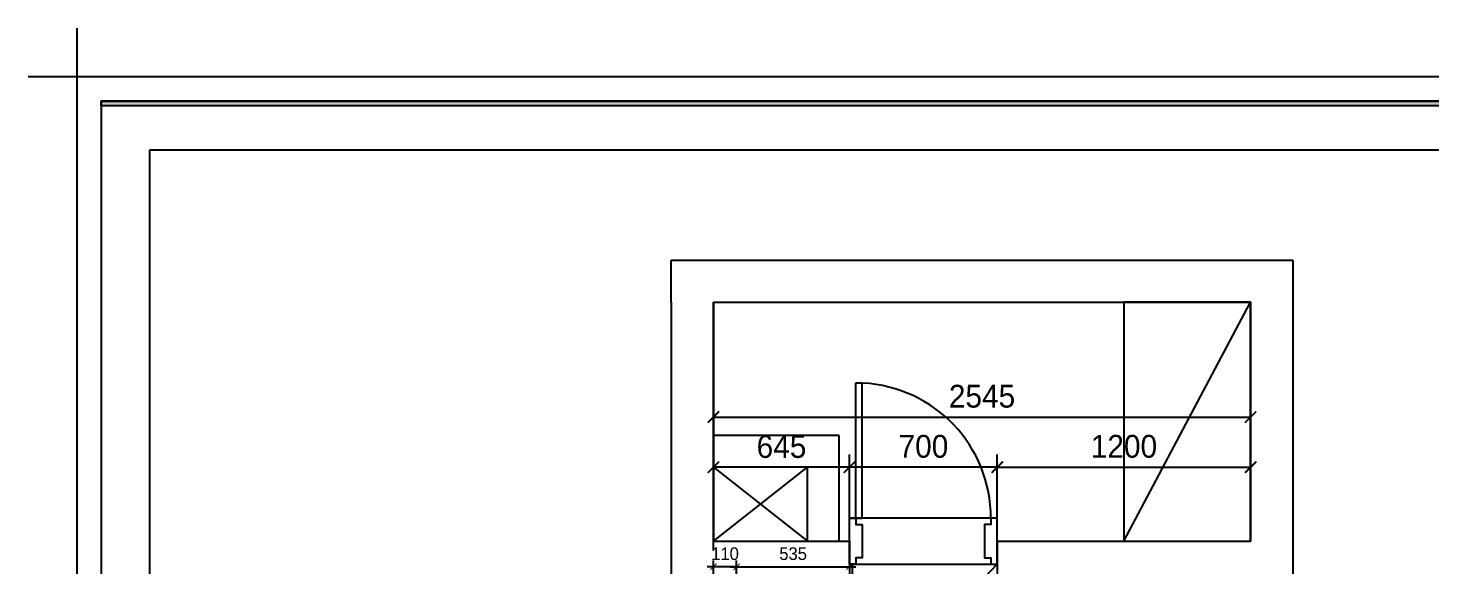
# Model space of a CAD drawing. Header units: millimetres. Extents: x 217202 to 745838, y -6815 to 171372.
# Drawn here: x 393861 to 400503, y 28459 to 31003 of the extents above; entities that cross this region are included whole.
import ezdxf
from ezdxf.enums import TextEntityAlignment as Align

# ---------------------------------------------------------------- set-up
doc = ezdxf.new("R2010")
doc.units = ezdxf.units.MM
doc.header["$PDMODE"] = 3
doc.linetypes.add('CENTER', pattern=[50.8, 31.75, -6.35, 6.35, -6.35])
doc.linetypes.add('DASHED', pattern=[0.75, 0.5, -0.25])
doc.layers.get('DEFPOINTS').update_dxf_attribs({"color": 248})
for name, color, linetype in [('06-FUR', 6, 'Continuous'), ('07-DIM', 5, 'Continuous'), ('C-WALL1', 2, 'Continuous'), ('FORM(YOURNAME)-1', 1, 'Continuous'), ('FORM(YOURNAME)-11', 1, 'Continuous'), ('FUR', 8, 'DASHED'), ('HAT', 5, 'Continuous'), ('TOILET-1', 6, 'Continuous'), ('도면층4', 4, 'Continuous'), ('도면층5', 5, 'Continuous')]:
    doc.layers.add(name, color=color, linetype=linetype)
doc.styles.add('HY 울릉도 L', font='')
doc.styles.add('YOURNAME', font='HY울릉도M.TTF')
doc.styles.get('HY 울릉도 L').set_extended_font_data('HY울릉도L')
doc.dimstyles.new('30', dxfattribs={"dimscale": 30, "dimtxt": 2, "dimasz": 1, "dimexe": 1, "dimexo": 1, "dimgap": 1, "dimtad": 1, "dimdec": 0, "dimrnd": 0.05, "dimdsep": 46, "dimlunit": 6, "dimtxsty": 'HY 울릉도 L', "dimblk": 'ARCHTICK', "dimcen": 2.5, "dimdle": 1, "dimclrd": 133, "dimclre": 133, "dimclrt": 30, "dimadec": 0, "dimazin": 0, "dimtfac": 1, "dimtdec": 0, "dimtix": 1, "dimtmove": 2, "dimatfit": 3, "dimldrblk": 'ARCHTICK', "dimfxl": 1, "dimlwd": -1, "dimlwe": -1, "dimarcsym": 0})
doc.dimstyles.new('YOURNAME-60', dxfattribs={"dimscale": 60, "dimtxt": 1.8, "dimasz": 0.9, "dimexe": 1, "dimexo": 3, "dimgap": 0.7, "dimtad": 1, "dimdec": 0, "dimzin": 0, "dimdsep": 46, "dimtxsty": 'YOURNAME', "dimblk": 'ARCHTICK', "dimcen": 0, "dimclrd": 1, "dimclre": 1, "dimclrt": 7, "dimadec": 0, "dimazin": 0, "dimtfac": 1, "dimtdec": 0, "dimtix": 1, "dimtmove": 2, "dimatfit": 3, "dimldrblk": 'ARCHTICK', "dimfxl": 1, "dimtolj": 1, "dimtzin": 0, "dimarcsym": 0})

# ---------------------------------------------------------------- blocks, each defined once
blk = doc.blocks.new('_ArchTick')
at = {"color": 0, "linetype": 'ByBlock', "const_width": 0.15}
blk.add_lwpolyline([(-0.5, -0.5), (0.5, 0.5)], dxfattribs=at)
blk = doc.blocks.new('*D324')
at = {"layer": 'DEFPOINTS', "color": 0, "transparency": 16777216}
for p in [(399652.9, 29159.8), (399652.9, 28576.6), (397107.9, 28554.1)]:
    blk.add_point(p, dxfattribs=at)
at = {"layer": 'HAT', "color": 1, "lineweight": -2, "transparency": 16777216}
for p, q in [((397107.9, 28734.1), (397107.9, 29219.8)), ((397107.9, 29159.8), (399652.9, 29159.8)), ((399652.9, 28756.6), (399652.9, 29219.8))]:
    blk.add_line(p, q, dxfattribs=at)
at = {"layer": 'HAT', "color": 1, "lineweight": -2, "transparency": 16777216, "xscale": 54, "yscale": 54, "zscale": 54, "rotation": 180}
blk.add_blockref('_ArchTick', (397107.9, 29159.8), dxfattribs=at)
at = {"layer": 'HAT', "color": 1, "lineweight": -2, "transparency": 16777216, "xscale": 54, "yscale": 54, "zscale": 54}
blk.add_blockref('_ArchTick', (399652.9, 29159.8), dxfattribs=at)
at = {"layer": 'HAT', "color": 7, "transparency": 16777216, "insert": (398380.4, 29257.8), "char_height": 108, "attachment_point": 5, "style": 'YOURNAME'}
blk.add_mtext('\\A1;2545', dxfattribs=at)
blk = doc.blocks.new('*D344')
at = {"layer": 'DEFPOINTS', "color": 0, "transparency": 16777216}
for p in [(397107.9, 28922.1), (397752.9, 28463.1), (397107.9, 28347.4)]:
    blk.add_point(p, dxfattribs=at)
at = {"layer": 'HAT', "color": 1, "lineweight": -2, "transparency": 16777216}
for p, q in [((397107.9, 28527.4), (397107.9, 28982.1)), ((397752.9, 28643.1), (397752.9, 28982.1)), ((397752.9, 28922.1), (397107.9, 28922.1))]:
    blk.add_line(p, q, dxfattribs=at)
at = {"layer": 'HAT', "color": 1, "lineweight": -2, "transparency": 16777216, "xscale": 54, "yscale": 54, "zscale": 54, "rotation": 180}
blk.add_blockref('_ArchTick', (397107.9, 28922.1), dxfattribs=at)
at = {"layer": 'HAT', "color": 1, "lineweight": -2, "transparency": 16777216, "xscale": 54, "yscale": 54, "zscale": 54}
blk.add_blockref('_ArchTick', (397752.9, 28922.1), dxfattribs=at)
at = {"layer": 'HAT', "color": 7, "transparency": 16777216, "insert": (397430.4, 29019.4), "char_height": 108, "attachment_point": 5, "style": 'YOURNAME'}
blk.add_mtext('\\A1;645', dxfattribs=at)
blk = doc.blocks.new('*D325')
at = {"layer": 'DEFPOINTS', "color": 0, "transparency": 16777216}
for p in [(399652.9, 28922.1), (398452.9, 28493.5), (399652.9, 28493.5)]:
    blk.add_point(p, dxfattribs=at)
at = {"layer": 'HAT', "color": 1, "lineweight": -2, "transparency": 16777216}
for p, q in [((398452.9, 28673.5), (398452.9, 28982.1)), ((399652.9, 28673.5), (399652.9, 28982.1)), ((398452.9, 28922.1), (399652.9, 28922.1))]:
    blk.add_line(p, q, dxfattribs=at)
at = {"layer": 'HAT', "color": 1, "lineweight": -2, "transparency": 16777216, "xscale": 54, "yscale": 54, "zscale": 54, "rotation": 180}
blk.add_blockref('_ArchTick', (398452.9, 28922.1), dxfattribs=at)
at = {"layer": 'HAT', "color": 1, "lineweight": -2, "transparency": 16777216, "xscale": 54, "yscale": 54, "zscale": 54}
blk.add_blockref('_ArchTick', (399652.9, 28922.1), dxfattribs=at)
at = {"layer": 'HAT', "color": 7, "transparency": 16777216, "insert": (399052.9, 29020.3), "char_height": 108, "attachment_point": 5, "style": 'YOURNAME'}
blk.add_mtext('\\A1;1200', dxfattribs=at)
blk = doc.blocks.new('*D326')
at = {"layer": 'DEFPOINTS', "color": 0, "transparency": 16777216}
for p in [(397752.9, 28922.1), (397752.9, 28450.7), (398452.9, 28493.5)]:
    blk.add_point(p, dxfattribs=at)
at = {"layer": 'HAT', "color": 1, "lineweight": -2, "transparency": 16777216}
for p, q in [((397752.9, 28630.7), (397752.9, 28982.1)), ((398452.9, 28673.5), (398452.9, 28982.1)), ((398452.9, 28922.1), (397752.9, 28922.1))]:
    blk.add_line(p, q, dxfattribs=at)
at = {"layer": 'HAT', "color": 1, "lineweight": -2, "transparency": 16777216, "xscale": 54, "yscale": 54, "zscale": 54, "rotation": 180}
blk.add_blockref('_ArchTick', (397752.9, 28922.1), dxfattribs=at)
at = {"layer": 'HAT', "color": 1, "lineweight": -2, "transparency": 16777216, "xscale": 54, "yscale": 54, "zscale": 54}
blk.add_blockref('_ArchTick', (398452.9, 28922.1), dxfattribs=at)
at = {"layer": 'HAT', "color": 7, "transparency": 16777216, "insert": (398102.9, 29020.3), "char_height": 108, "attachment_point": 5, "style": 'YOURNAME'}
blk.add_mtext('\\A1;700', dxfattribs=at)
blk = doc.blocks.new('*D312')
at = {"layer": '06-FUR', "color": 133, "transparency": 16777216}
for p, q in [((397107.9, 28450.7), (397077.9, 28450.7)), ((397107.9, 28414.5), (397107.9, 28480.7)), ((397217.9, 28450.7), (397107.9, 28450.7)), ((397217.9, 28384.1), (397217.9, 28480.7)), ((397217.9, 28450.7), (397247.9, 28450.7))]:
    blk.add_line(p, q, dxfattribs=at)
at = {"layer": 'DEFPOINTS', "color": 0, "transparency": 16777216}
for p in [(397107.9, 28450.7), (397107.9, 28384.5), (397217.9, 28354.1)]:
    blk.add_point(p, dxfattribs=at)
at = {"layer": '06-FUR', "color": 133, "transparency": 16777216, "xscale": 30, "yscale": 30, "zscale": 30}
blk.add_blockref('_ArchTick', (397107.9, 28450.7), dxfattribs=at)
at = {"layer": '06-FUR', "color": 133, "transparency": 16777216, "xscale": 30, "yscale": 30, "zscale": 30, "rotation": 180}
blk.add_blockref('_ArchTick', (397217.9, 28450.7), dxfattribs=at)
at = {"layer": '06-FUR', "color": 30, "transparency": 16777216, "insert": (397162.9, 28512), "char_height": 60, "attachment_point": 5, "style": 'HY 울릉도 L'}
blk.add_mtext('110', dxfattribs=at)
blk = doc.blocks.new('*D313')
at = {"layer": '06-FUR', "color": 133, "transparency": 16777216}
for p, q in [((397187.9, 28450.7), (397782.9, 28450.7)), ((397217.9, 28384.1), (397217.9, 28480.7)), ((397752.9, 28463.5), (397752.9, 28420.7))]:
    blk.add_line(p, q, dxfattribs=at)
at = {"layer": 'DEFPOINTS', "color": 0, "transparency": 16777216}
for p in [(397752.9, 28493.5), (397752.9, 28450.7), (397217.9, 28354.1)]:
    blk.add_point(p, dxfattribs=at)
at = {"layer": '06-FUR', "color": 133, "transparency": 16777216, "xscale": 30, "yscale": 30, "zscale": 30, "rotation": 180}
blk.add_blockref('_ArchTick', (397217.9, 28450.7), dxfattribs=at)
at = {"layer": '06-FUR', "color": 133, "transparency": 16777216, "xscale": 30, "yscale": 30, "zscale": 30}
blk.add_blockref('_ArchTick', (397752.9, 28450.7), dxfattribs=at)
at = {"layer": '06-FUR', "color": 30, "transparency": 16777216, "insert": (397485.4, 28512.1), "char_height": 60, "attachment_point": 5, "style": 'HY 울릉도 L'}
blk.add_mtext('535', dxfattribs=at)
blk = doc.blocks.new('FORM-ELEVATION')
at = {"layer": 'FORM(YOURNAME)-11'}
h = blk.add_hatch(color=256, dxfattribs=at)
h.dxf.hatch_style = 1
h.paths.add_polyline_path([(-10309, 35708), (71691, 35708), (71691, 35508), (-10309, 35508)])
h.paths.add_polyline_path([(-10309, -21492), (71691, -21492), (71691, -21692), (-10309, -21692)])
at = {"layer": 'DEFPOINTS', "color": 1}
blk.add_lwpolyline([(-11309, 38708), (-11309, 36708), (-13309, 36708)], dxfattribs=at)
at = {"layer": 'DEFPOINTS', "color": 158}
for points in [[(-10309, -21692), (71691, -21692), (71691, 35708), (-10309, 35708)], [(-8309, 33708), (61071, 33708), (61071, -19692), (-8309, -19692)]]:
    blk.add_lwpolyline(points, close=True, dxfattribs=at)
at = {"layer": 'FORM(YOURNAME)-11', "color": 250}
blk.add_lwpolyline([(-11309, -22692), (72691, -22692), (72691, 36708), (-11309, 36708)], close=True, dxfattribs=at)
at = {"layer": 'FORM(YOURNAME)-11'}
blk.add_lwpolyline([(-10309, 35708), (71691, 35708), (71691, 35508), (-10309, 35508)], close=True, dxfattribs=at)
at = {"layer": 'FORM(YOURNAME)-11', "color": 3, "style": 'YOURNAME'}
for tag, height, p in [('1', 450, (71041, -1219)), ('2', 450, (71041, -1863)), ('3', 450, (71041, -3150)), ('4', 450, (71041, -5081)), ('5', 515, (71041, -7398)), ('6', 515, (71041, -9650)), ('7', 515, (71041, -11903)), ('8', 515, (71041, -14155)), ('9', 515, (71041, -16408)), ('10', 515, (66791, -18596)), ('11', 515, (71041, -18660)), ('12', 515, (66791, -20848)), ('13', 515, (71041, -20848))]:
    blk.add_attdef(tag, text='', height=height, dxfattribs=at).set_placement(p, align=Align.MIDDLE_RIGHT)

msp = doc.modelspace()

# ---------------------------------------------------------------- hatches: boundary and pattern name
at = {"layer": 'TOILET-1'}
h = msp.add_hatch(dxfattribs=at)
h.set_pattern_fill('MUDST', color=8, scale=15)
h.set_pattern_definition([(0, (56110.19, -42474.425), (190.5, 95.25), [95.25, -95.25, 0, -95.25, 0, -95.25])])
h.paths.add_polyline_path([(398452.9, 28417.3), (398452.9, 28463.1), (398422.9, 28463.1), (397764.9, 28463.1), (397764.9, 28342.1), (397277.9, 28342.1), (397277.9, 28274.9), (397277.9, 28171.6), (397335.7, 28170.2, -0.407252), (397350.3, 28155.2, -0.420239), (397367.7, 28169.6, -0.003215), (397396, 28168.8, -0.200323), (397410.4, 28174.1, -0.036121), (397726.7, 28138.3, -0.292078), (397812, 28033.5, -0.036235), (397816.2, 27974.9, -0.036235), (397812, 27916.3, -0.292078), (397726.7, 27811.5, -0.036121), (397410.4, 27775.6, -0.200323), (397396, 27780.9, -0.003215), (397367.7, 27780.2, -0.420239), (397350.3, 27794.5, -0.407252), (397335.7, 27779.5), (397277.9, 27778.1), (397277.9, 27674.9), (397277.9, 27534.1), (397407.9, 27534.1, -0.414214), (397707.9, 27234.1), (397707.9, 26546.1), (397714.9, 26546.1), (397714.9, 26060.4), (397732.9, 26060.4), (397732.9, 26309.1), (397762.9, 26309.1), (397762.9, 26308.6, -0.401154), (398407.9, 25634.1), (398437.9, 25634.1), (398437.9, 25646.1), (398452.9, 25646.1)])
h.paths.add_polyline_path([(397762.9, 26308.6), (397762.9, 25634.1), (398407.9, 25634.1, 0.401154)], flags=17)
h.paths.add_polyline_path([(397732.9, 26060.4), (397714.9, 26060.4), (397714.9, 25634.1), (397732.9, 25634.1)], flags=17)

# ---------------------------------------------------------------- linework, layer by layer
at = {"layer": '06-FUR'}
msp.add_line((399052.9, 28572.1), (399652.9, 29704.1), dxfattribs=at)
msp.add_lwpolyline([(399052.9, 28572.1), (399652.9, 28572.1), (399652.9, 29704.1), (399052.9, 29704.1)], close=True, dxfattribs=at)
at = {"layer": '07-DIM'}
msp.add_line((397764.9, 28463.1), (397764.9, 28342.1), dxfattribs=at)
at = {"layer": 'C-WALL1'}
for p, q in [((396907.9, 29704.1), (396907.9, 29903.7)), ((396907.9, 29903.7), (399852.4, 29903.7)), ((399852.4, 29903.7), (399852.4, 25434.1)), ((396907.9, 29704.1), (396907.9, 26334.1)), ((397107.9, 29704.1), (399652.9, 29704.1)), ((397107.9, 29704.1), (397107.9, 28572.1)), ((397107.9, 28572.1), (397107.9, 29704.1)), ((399652.9, 29704.1), (399652.9, 28572.1)), ((397702.9, 29072.1), (397107.9, 29072.1)), ((397702.9, 28572.1), (397702.9, 29072.1)), ((397552.9, 28922.1), (397107.9, 28922.1)), ((397552.9, 28572.1), (397552.9, 28922.1)), ((397752.9, 28463.1), (397752.9, 28681.1)), ((398452.9, 28463.1), (398452.9, 28681.1)), ((397107.9, 28572.1), (397752.9, 28572.1)), ((397752.9, 28572.1), (397752.9, 28354.1)), ((398452.9, 28572.1), (399652.9, 28572.1)), ((398452.9, 28572.1), (398452.9, 28354.1))]:
    msp.add_line(p, q, dxfattribs=at)
at = {"layer": 'C-WALL1', "color": 1}
for p, q in [((397107.9, 28572.1), (397552.9, 28922.1)), ((397107.9, 28922.1), (397552.9, 28572.1))]:
    msp.add_line(p, q, dxfattribs=at)
at = {"layer": 'FUR', "linetype": 'CENTER', "ltscale": 10}
msp.add_line((397185.3, 27134.1), (398452.9, 28463.1), dxfattribs=at)
at = {"layer": '도면층4'}
for p, q in [((397782.9, 29321.1), (397812.9, 29321.1)), ((397782.9, 28681.1), (397782.9, 29321.1)), ((397812.9, 28681.1), (397812.9, 29321.1)), ((398452.9, 28681.1), (397752.9, 28681.1)), ((397782.9, 28681.1), (397812.9, 28681.1)), ((397752.9, 28463.1), (398452.9, 28463.1))]:
    msp.add_line(p, q, dxfattribs=at)
for points in [[(397752.9, 28681.1), (397782.9, 28681.1), (397782.9, 28651.1), (397812.9, 28651.1), (397812.9, 28493.1), (397782.9, 28493.1), (397782.9, 28463.1), (397752.9, 28463.1), (397752.9, 28681.1)], [(398452.9, 28681.1), (398422.9, 28681.1), (398422.9, 28651.1), (398392.9, 28651.1), (398392.9, 28493.1), (398422.9, 28493.1), (398422.9, 28463.1), (398452.9, 28463.1), (398452.9, 28681.1)]]:
    msp.add_lwpolyline(points, dxfattribs=at)
at = {"layer": '도면층5'}
msp.add_arc((397782.6, 28681.1), 640.2, 0.00775, 87.06984, dxfattribs=at)

# ---------------------------------------------------------------- block references
at = {"layer": 'FORM(YOURNAME)-1', "xscale": 0.1154138797272628, "yscale": 0.1154138797272628, "zscale": 0.1154138797272628}
msp.add_blockref('FORM-ELEVATION', (395396.7, 26535.3), dxfattribs=at)

# ---------------------------------------------------------------- dimensions: what is measured, and where the dimension line sits
at = {"layer": '06-FUR'}
for base, p2, picture, middle in [((397107.9, 28450.7), (397107.9, 28384.5), '*D312', (397162.9, 28512)), ((397752.9, 28450.7), (397752.9, 28493.5), '*D313', (397485.4, 28512.1))]:
    dim = msp.add_linear_dim(base=base, p1=(397217.9, 28354.1), p2=p2, dimstyle='30', override={"dimfxl": 1.25}, dxfattribs=at)
    dim.commit()
    dim.dimension.update_dxf_attribs({"geometry": picture, "text_midpoint": middle})
at = {"layer": 'HAT'}
dim = msp.add_linear_dim(base=(399652.9, 29159.8), p1=(397107.9, 28554.1), p2=(399652.9, 28576.6), angle=180, dimstyle='YOURNAME-60', dxfattribs=at)
dim.commit()
dim.dimension.update_dxf_attribs({"geometry": '*D324', "text_midpoint": (398380.4, 29257.8)})
for base, p1, p2, picture, middle in [((397107.9, 28922.1), (397752.9, 28463.1), (397107.9, 28347.4), '*D344', (397430.4, 29019.4)), ((397752.9, 28922.1), (398452.9, 28493.5), (397752.9, 28450.7), '*D326', (398102.9, 29020.3)), ((399652.9, 28922.1), (398452.9, 28493.5), (399652.9, 28493.5), '*D325', (399052.9, 29020.3))]:
    dim = msp.add_linear_dim(base=base, p1=p1, p2=p2, dimstyle='YOURNAME-60', dxfattribs=at)
    dim.commit()
    dim.dimension.update_dxf_attribs({"geometry": picture, "text_midpoint": middle})

doc.saveas('drawing.dxf')
